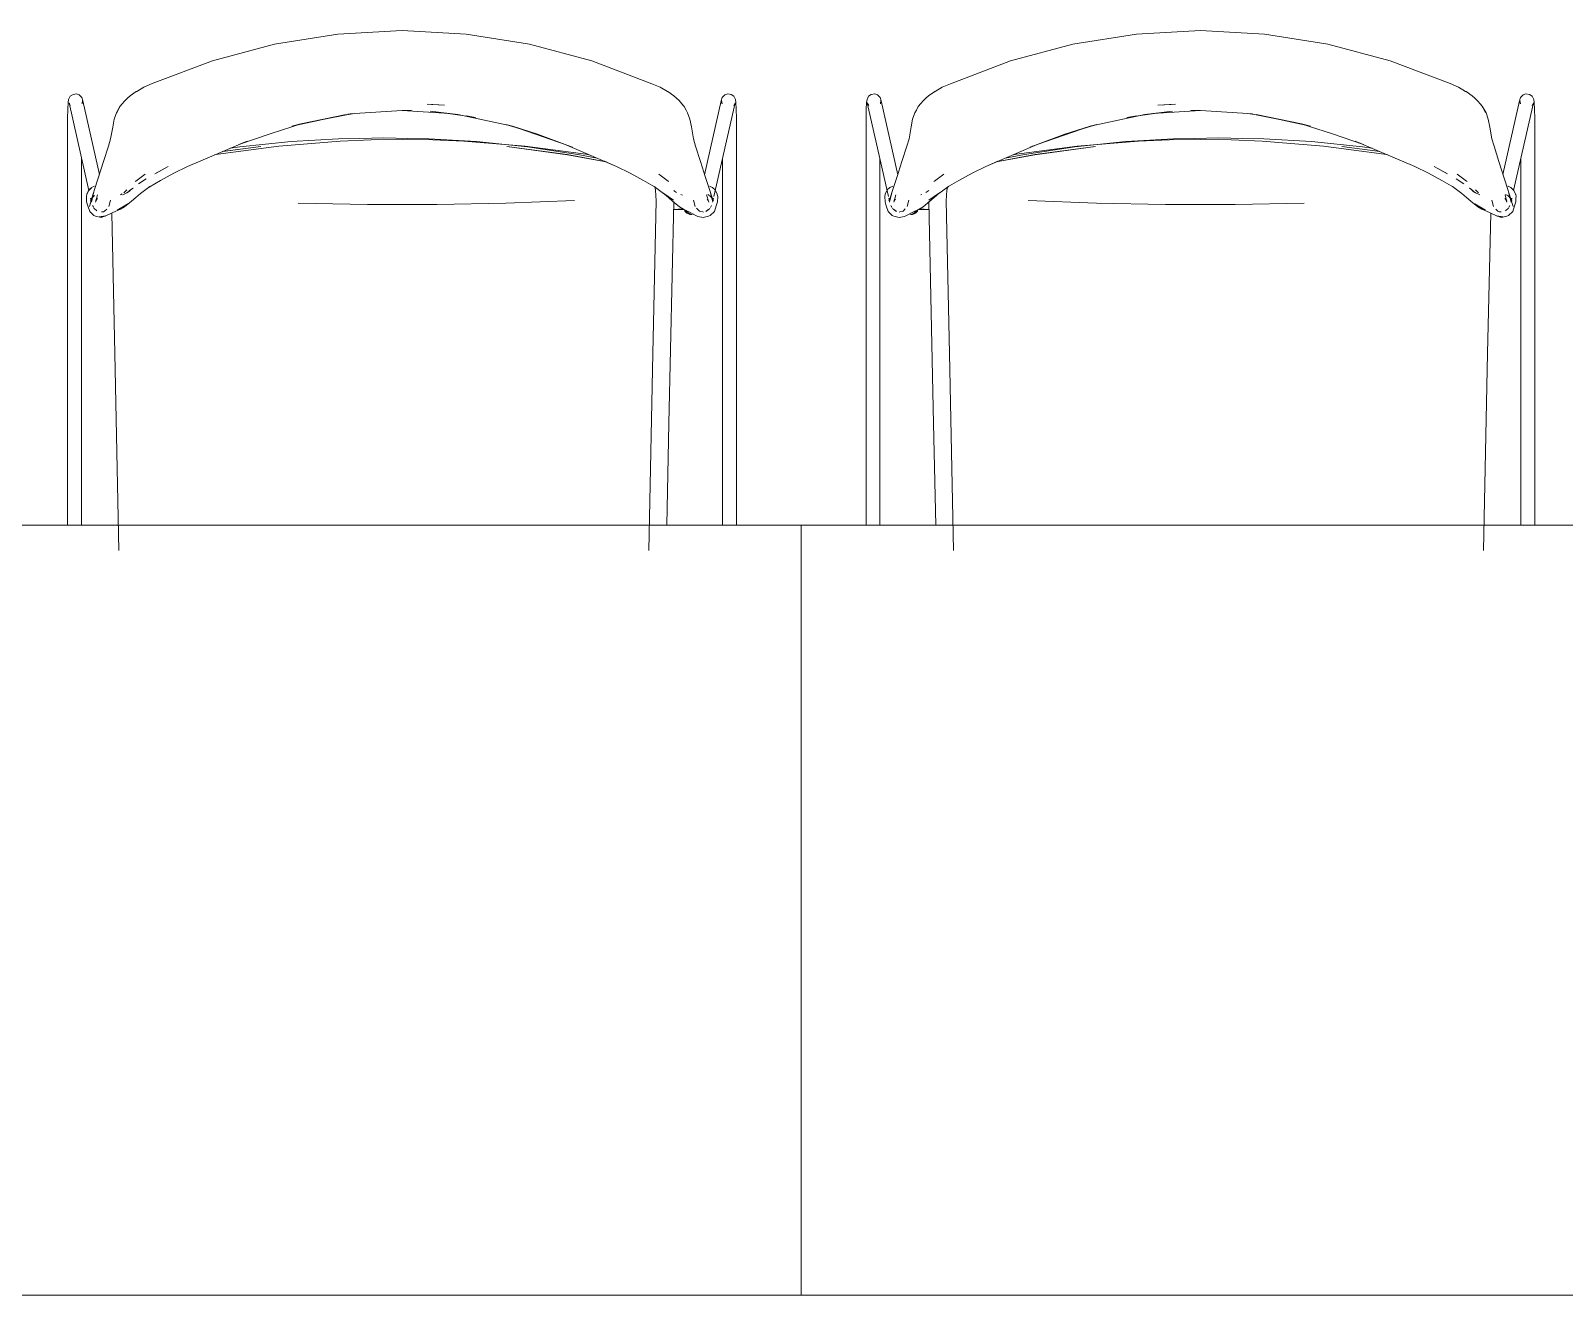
# Model space of a CAD drawing. Header units: millimetres. Extents: x 155920 to 295199, y -4084 to 97293.
# Drawn here: x 228913 to 230108, y 23050 to 24035 of the extents above; entities that cross this region are included whole.
import ezdxf

# ---------------------------------------------------------------- set-up
doc = ezdxf.new("R2010")
doc.units = ezdxf.units.MM
doc.header["$MEASUREMENT"] = 0
doc.layers.add('G-IMPT', color=8, linetype='CONTINUOUS', lineweight=9)
doc.layers.add('I-FURN', color=8, linetype='CONTINUOUS', lineweight=9)

msp = doc.modelspace()

# ---------------------------------------------------------------- linework, layer by layer
at = {"layer": 'G-IMPT'}
for p, q in [((229103.2, 24024.3), (229152.6, 24032.3)), ((229202.5, 24034.9), (229152.6, 24032.3)), ((229202.5, 24034.9), (229252.4, 24032.3)), ((229301.8, 24024.3), (229252.4, 24032.3)), ((229724.9, 24024.3), (229774.3, 24032.3)), ((229824.2, 24034.9), (229774.3, 24032.3)), ((229824.2, 24034.9), (229874.1, 24032.3)), ((229923.5, 24024.3), (229874.1, 24032.3)), ((229054.8, 24011.3), (229103.2, 24024.3)), ((229301.8, 24024.3), (229350.2, 24011.3)), ((229724.9, 24024.3), (229676.4, 24011.3)), ((229971.9, 24011.3), (229923.5, 24024.3)), ((229054.8, 24011.3), (229008, 23993.7)), ((229350.2, 24011.3), (229397.1, 23993.6)), ((229676.4, 24011.3), (229629.6, 23993.6)), ((229971.9, 24011.3), (230018.6, 23993.7)), ((229008, 23993.7), (229001.5, 23990.8)), ((229397.1, 23993.6), (229403.5, 23990.8)), ((229629.6, 23993.6), (229623.2, 23990.8)), ((230018.6, 23993.7), (230025.1, 23990.8)), ((228942.9, 23981.4), (228942.6, 23979)), ((228942.9, 23981.4), (228944.1, 23983.8)), ((228944.1, 23983.8), (228946.3, 23985.3)), ((228946.3, 23985.3), (228948.9, 23985.6)), ((228951.1, 23984.9), (228948.9, 23985.6)), ((228951.1, 23984.9), (228952.9, 23983.1)), ((228953.2, 23982.8), (228952.9, 23983.1)), ((228954, 23980.3), (228953.2, 23982.8)), ((228953.3, 23978), (228953.8, 23980.5)), ((228953.4, 23978.2), (228953.8, 23980.5)), ((228966.9, 23922.9), (228954, 23980.3)), ((228986.8, 23980.5), (228986.3, 23979.9)), ((228986.8, 23980.5), (228988.7, 23982.3)), ((228990.8, 23984.1), (228988.7, 23982.3)), ((228990.8, 23984.1), (228995.6, 23987.4)), ((228995.9, 23987.6), (228995.6, 23987.4)), ((228995.9, 23987.6), (229001.5, 23990.8)), ((229403.5, 23990.8), (229409.1, 23987.6)), ((229409.4, 23987.4), (229409.1, 23987.6)), ((229409.4, 23987.4), (229414.2, 23984.1)), ((229414.2, 23984.1), (229416.3, 23982.3)), ((229418.2, 23980.5), (229416.3, 23982.3)), ((229420.4, 23978), (229418.2, 23980.5)), ((229451, 23980.3), (229438.1, 23922.7)), ((229451, 23980.3), (229451.8, 23982.8)), ((229451.7, 23978), (229451.2, 23980.5)), ((229451.6, 23978.2), (229451.2, 23980.5)), ((229453.6, 23984.6), (229451.8, 23982.8)), ((229451.8, 23982.8), (229452.1, 23983.1)), ((229453.6, 23984.6), (229453.9, 23984.9)), ((229456.1, 23985.6), (229453.9, 23984.9)), ((229456.1, 23985.6), (229458.7, 23985.3)), ((229460.9, 23983.8), (229458.7, 23985.3)), ((229462.1, 23981.4), (229460.9, 23983.8)), ((229462.4, 23979), (229462.1, 23981.4)), ((229564.2, 23979), (229564.6, 23981.4)), ((229564.6, 23981.4), (229565.8, 23983.8)), ((229565.8, 23983.8), (229567.9, 23985.3)), ((229570.6, 23985.6), (229567.9, 23985.3)), ((229570.6, 23985.6), (229572.7, 23984.9)), ((229573, 23984.6), (229572.7, 23984.9)), ((229573, 23984.6), (229574.9, 23982.8)), ((229574.9, 23982.8), (229574.6, 23983.1)), ((229575.7, 23980.3), (229574.9, 23982.8)), ((229575, 23978), (229575.4, 23980.5)), ((229575.1, 23978.2), (229575.4, 23980.5)), ((229575.7, 23980.3), (229588.6, 23922.7)), ((229606.3, 23978), (229608.5, 23980.5)), ((229608.5, 23980.5), (229610.3, 23982.3)), ((229612.4, 23984.1), (229610.3, 23982.3)), ((229617.3, 23987.4), (229612.4, 23984.1)), ((229617.3, 23987.4), (229617.6, 23987.6)), ((229623.2, 23990.8), (229617.6, 23987.6)), ((230030.7, 23987.6), (230025.1, 23990.8)), ((230030.7, 23987.6), (230031, 23987.4)), ((230035.9, 23984.1), (230031, 23987.4)), ((230035.9, 23984.1), (230038, 23982.3)), ((230039.8, 23980.5), (230038, 23982.3)), ((230039.8, 23980.5), (230040.3, 23979.9)), ((230059.8, 23922.9), (230072.6, 23980.3)), ((230072.6, 23980.3), (230073.4, 23982.8)), ((230073.4, 23978), (230072.9, 23980.5)), ((230073.2, 23978.2), (230072.9, 23980.5)), ((230073.4, 23982.8), (230073.7, 23983.1)), ((230075.6, 23984.9), (230073.7, 23983.1)), ((230075.6, 23984.9), (230077.7, 23985.6)), ((230080.4, 23985.3), (230077.7, 23985.6)), ((230082.5, 23983.8), (230080.4, 23985.3)), ((230083.7, 23981.4), (230082.5, 23983.8)), ((230083.7, 23981.4), (230084.1, 23979)), ((228942.3, 23973.8), (228942.1, 23966.6)), ((228942.6, 23979), (228942.3, 23973.8)), ((228943.2, 23978.7), (228958.5, 23910.5)), ((228943.2, 23978.7), (228944.2, 23976.6)), ((228944.2, 23976.6), (228944, 23976.8)), ((228978.3, 23965.9), (228980.1, 23970.8)), ((228983.1, 23976.1), (228980.1, 23970.8)), ((228981.3, 23973.1), (228980.1, 23970.8)), ((228980.7, 23971.8), (228980.1, 23970.8)), ((228980.7, 23971.8), (228983.1, 23976.1)), ((228982.8, 23975.7), (228981.3, 23973.1)), ((228983.1, 23976.1), (228982.8, 23975.7)), ((228983.1, 23976.1), (228984.6, 23978)), ((228984.6, 23978), (228986.3, 23979.9)), ((229116.6, 23960.5), (229159.1, 23969.7)), ((229123.7, 23962.3), (229159.1, 23969.7)), ((229159.2, 23969.3), (229123.7, 23962.3)), ((229165.5, 23970.4), (229159.2, 23969.3)), ((229165.5, 23970.3), (229160.2, 23969.8)), ((229165.5, 23970.4), (229162.1, 23970)), ((229165.5, 23970.3), (229202.5, 23972.7)), ((229202.5, 23972.7), (229239.5, 23970.4)), ((229202.5, 23972.7), (229209.9, 23972.6)), ((229202.5, 23972.7), (229209.9, 23972.6)), ((229235.6, 23976.9), (229222, 23977.6)), ((229245.9, 23969.7), (229224.3, 23972.1)), ((229224.3, 23972.1), (229234.5, 23971)), ((229225.4, 23977.5), (229235.6, 23976.9)), ((229239.5, 23970.4), (229234.5, 23971)), ((229245.9, 23969.7), (229234.5, 23971)), ((229245.6, 23969.3), (229234.5, 23971)), ((229259.7, 23967.2), (229245.6, 23969.3)), ((229245.9, 23969.7), (229288.4, 23960.5)), ((229259.7, 23967.2), (229252.5, 23968.5)), ((229421.9, 23976.1), (229420.4, 23978)), ((229421.9, 23976.1), (229422.2, 23975.7)), ((229422.2, 23975.7), (229423.7, 23973.1)), ((229424.9, 23970.8), (229423.7, 23973.1)), ((229424.9, 23970.8), (229426.7, 23965.9)), ((229445.4, 23905.8), (229461.8, 23978.7)), ((229461.8, 23978.7), (229460.8, 23976.6)), ((229461, 23976.8), (229460.8, 23976.6)), ((229462.7, 23973.8), (229462.4, 23979)), ((229462.9, 23966.6), (229462.7, 23973.8)), ((229563.8, 23966.6), (229564, 23973.8)), ((229564, 23973.8), (229564.2, 23979)), ((229581.3, 23905.8), (229564.8, 23978.7)), ((229564.8, 23978.7), (229565.9, 23976.6)), ((229565.7, 23976.8), (229565.9, 23976.6)), ((229601.8, 23970.8), (229600, 23965.9)), ((229601.8, 23970.8), (229603, 23973.1)), ((229604.5, 23975.7), (229603, 23973.1)), ((229604.7, 23976.1), (229604.5, 23975.7)), ((229604.7, 23976.1), (229606.3, 23978)), ((229780.8, 23969.7), (229738.3, 23960.5)), ((229767, 23967.2), (229781.1, 23969.3)), ((229767, 23967.2), (229774.8, 23968.6)), ((229780.8, 23969.7), (229802.4, 23972.1)), ((229780.8, 23969.7), (229792.1, 23971)), ((229781.1, 23969.3), (229792.1, 23971)), ((229824.2, 23972.7), (229787.2, 23970.4)), ((229787.2, 23970.4), (229792.1, 23971)), ((229791.1, 23976.9), (229804.7, 23977.6)), ((229801.3, 23977.5), (229791.1, 23976.9)), ((229802.4, 23972.1), (229792.1, 23971)), ((229824.2, 23972.7), (229816.7, 23972.6)), ((229824.2, 23972.7), (229816.7, 23972.6)), ((229861.1, 23970.3), (229824.2, 23972.7)), ((229861.1, 23970.4), (229867.5, 23969.3)), ((229861.1, 23970.4), (229864.6, 23970)), ((229861.1, 23970.3), (229865.3, 23969.9)), ((229910, 23960.5), (229867.5, 23969.7)), ((229903, 23962.3), (229867.5, 23969.7)), ((229867.5, 23969.3), (229903, 23962.3)), ((230042.1, 23978), (230040.3, 23979.9)), ((230043.6, 23976.1), (230042.1, 23978)), ((230046, 23971.8), (230043.6, 23976.1)), ((230043.6, 23976.1), (230043.8, 23975.7)), ((230043.6, 23976.1), (230046.6, 23970.8)), ((230043.8, 23975.7), (230045.4, 23973.1)), ((230045.4, 23973.1), (230046.6, 23970.8)), ((230046, 23971.8), (230046.6, 23970.8)), ((230048.3, 23965.9), (230046.6, 23970.8)), ((230083.5, 23978.7), (230068.1, 23910.5)), ((230083.5, 23978.7), (230082.5, 23976.6)), ((230082.5, 23976.6), (230082.7, 23976.8)), ((230084.1, 23979), (230084.4, 23973.8)), ((230084.4, 23973.8), (230084.5, 23966.6)), ((228942.1, 23960.3), (228942.1, 23966.6)), ((228942.1, 23649.8), (228942.1, 23960.3)), ((228975.6, 23950.6), (228977.2, 23959.8)), ((228977.2, 23959.8), (228978.3, 23965.9)), ((229100.5, 23954.9), (229116.7, 23960.1)), ((229116.6, 23960.5), (229123.7, 23962.3)), ((229123.7, 23962.3), (229116.7, 23960.1)), ((229288.4, 23960.5), (229283.2, 23961.8)), ((229283.2, 23961.8), (229288.4, 23960.3)), ((229329.6, 23946.3), (229288.4, 23960.5)), ((229288.4, 23960.5), (229308.1, 23954.3)), ((229308.1, 23954.3), (229288.4, 23960.3)), ((229427.8, 23959.9), (229426.7, 23965.9)), ((229427.8, 23959.9), (229429.4, 23950.6)), ((229462.9, 23966.6), (229462.9, 23960.3)), ((229462.9, 23649.8), (229462.9, 23960.3)), ((229563.8, 23966.6), (229563.8, 23960.3)), ((229563.8, 23649.8), (229563.8, 23960.3)), ((229598.9, 23959.9), (229597.3, 23950.6)), ((229598.9, 23959.9), (229600, 23965.9)), ((229697.1, 23946.3), (229738.3, 23960.5)), ((229738.3, 23960.5), (229718.6, 23954.3)), ((229718.6, 23954.3), (229738.3, 23960.3)), ((229738.3, 23960.5), (229743.5, 23961.8)), ((229743.5, 23961.8), (229738.3, 23960.3)), ((229910, 23960.5), (229903, 23962.3)), ((229903, 23962.3), (229910, 23960.1)), ((229926.2, 23954.9), (229910, 23960.1)), ((230049.5, 23959.8), (230048.3, 23965.9)), ((230051.1, 23950.6), (230049.5, 23959.8)), ((230084.6, 23960.3), (230084.5, 23966.6)), ((230084.6, 23649.8), (230084.6, 23960.3)), ((228973.9, 23945), (228970.1, 23933)), ((228975.6, 23950.6), (228973.9, 23945)), ((229035.5, 23929), (229081.9, 23948.9)), ((229106.6, 23945), (229059.3, 23938.6)), ((229062.8, 23940.8), (229092.5, 23944.8)), ((229062.9, 23940.8), (229092.5, 23944.8)), ((229068.7, 23943.3), (229076.3, 23944.4)), ((229100.5, 23954.9), (229075.4, 23946.3)), ((229075.4, 23946.3), (229081.9, 23948.9)), ((229116.1, 23948.5), (229076.3, 23944.4)), ((229106.6, 23945), (229154.4, 23948.8)), ((229116.1, 23948.5), (229153.1, 23950.6)), ((229169.4, 23951), (229153.1, 23950.6)), ((229154.4, 23948.8), (229178.4, 23949.8)), ((229169.4, 23951), (229188.3, 23951.4)), ((229202.5, 23950.1), (229178.4, 23949.8)), ((229207.1, 23951), (229188.3, 23951.4)), ((229226.6, 23949.8), (229202.5, 23950.1)), ((229223.4, 23950.6), (229207.1, 23951)), ((229260.5, 23948.5), (229223.4, 23950.6)), ((229250.6, 23948.8), (229226.6, 23949.8)), ((229250.6, 23948.8), (229298.4, 23945)), ((229300.2, 23944.4), (229260.5, 23948.5)), ((229331.2, 23938.4), (229284, 23944.8)), ((229284, 23944.8), (229331.3, 23938.3)), ((229298.4, 23945), (229345.7, 23938.6)), ((229339.4, 23938.5), (229300.2, 23944.4)), ((229329.6, 23946.3), (229308.1, 23954.3)), ((229329.6, 23946.3), (229308.1, 23954.3)), ((229335.3, 23944.1), (229329.6, 23946.3)), ((229335.3, 23944.1), (229329.6, 23946.3)), ((229329.6, 23946.3), (229369.6, 23929.1)), ((229429.4, 23950.6), (229431.1, 23945)), ((229434.9, 23933), (229431.1, 23945)), ((229591.7, 23933), (229595.6, 23945)), ((229597.3, 23950.6), (229595.6, 23945)), ((229697.1, 23946.3), (229657.1, 23929.1)), ((229728.2, 23945), (229680.9, 23938.6)), ((229687.3, 23938.5), (229726.4, 23944.4)), ((229691.3, 23944.1), (229697.1, 23946.3)), ((229691.3, 23944.1), (229697.1, 23946.3)), ((229742.6, 23944.8), (229695.3, 23938.3)), ((229695.5, 23938.4), (229742.6, 23944.8)), ((229697.1, 23946.3), (229718.6, 23954.3)), ((229697.1, 23946.3), (229718.6, 23954.3)), ((229726.4, 23944.4), (229766.2, 23948.5)), ((229776, 23948.8), (229728.2, 23945)), ((229766.2, 23948.5), (229803.3, 23950.6)), ((229776, 23948.8), (229800.1, 23949.8)), ((229800.1, 23949.8), (229824.2, 23950.1)), ((229803.3, 23950.6), (229819.5, 23951)), ((229819.5, 23951), (229838.4, 23951.4)), ((229824.2, 23950.1), (229848.2, 23949.8)), ((229857.2, 23951), (229838.4, 23951.4)), ((229872.3, 23948.8), (229848.2, 23949.8)), ((229857.2, 23951), (229873.5, 23950.6)), ((229920.1, 23945), (229872.3, 23948.8)), ((229910.6, 23948.5), (229873.5, 23950.6)), ((229910.6, 23948.5), (229950.3, 23944.4)), ((229920.1, 23945), (229967.4, 23938.6)), ((229926.2, 23954.9), (229951.2, 23946.3)), ((229963.8, 23940.8), (229934.2, 23944.8)), ((229963.8, 23940.8), (229934.2, 23944.8)), ((229951.2, 23946.3), (229944.8, 23948.9)), ((229991.2, 23929), (229944.8, 23948.9)), ((229958, 23943.3), (229950.3, 23944.4)), ((230051.1, 23950.6), (230052.8, 23945)), ((230052.8, 23945), (230056.6, 23933)), ((228953, 23935.2), (228953, 23649.8)), ((228970.1, 23933), (228963.3, 23911.9)), ((229059.3, 23938.6), (229056.6, 23938.1)), ((229331.2, 23938.4), (229361.4, 23932.6)), ((229361.5, 23932.6), (229331.3, 23938.3)), ((229339.4, 23938.5), (229354.5, 23935.6)), ((229345.7, 23938.6), (229348.9, 23938)), ((229360.2, 23933.2), (229369.6, 23929.1)), ((229360.2, 23933.2), (229369.5, 23929)), ((229438.8, 23920.6), (229434.9, 23933)), ((229452, 23649.8), (229452, 23935.2)), ((229574.6, 23649.8), (229574.6, 23935.2)), ((229587.8, 23920.6), (229591.7, 23933)), ((229666.5, 23933.2), (229657.1, 23929.1)), ((229666.5, 23933.2), (229657.1, 23929)), ((229695.5, 23938.4), (229665.2, 23932.6)), ((229665.2, 23932.6), (229695.3, 23938.3)), ((229687.3, 23938.5), (229672.1, 23935.6)), ((229680.9, 23938.6), (229677.7, 23938)), ((229967.4, 23938.6), (229970, 23938.1)), ((230056.6, 23933), (230063.4, 23911.9)), ((230073.7, 23935.2), (230073.7, 23649.8)), ((229002.6, 23923), (228995.3, 23917.7)), ((229010.1, 23923.5), (229020.5, 23929)), ((229010.1, 23923.5), (229011, 23924)), ((229020.5, 23929), (229011, 23924)), ((229024.9, 23923.8), (229014.4, 23918.3)), ((229035.5, 23929), (229024.9, 23923.8)), ((229380.1, 23923.8), (229369.5, 23929)), ((229380.1, 23923.8), (229390.6, 23918.3)), ((229409.7, 23917.7), (229402.4, 23923)), ((229442.7, 23908.8), (229438.8, 23920.6)), ((229584, 23908.8), (229587.8, 23920.6)), ((229617, 23917.7), (229624.3, 23923)), ((229646.5, 23923.8), (229636.1, 23918.3)), ((229646.5, 23923.8), (229657.1, 23929)), ((229991.2, 23929), (230001.8, 23923.8)), ((230001.8, 23923.8), (230012.2, 23918.3)), ((230016.6, 23923.5), (230006.2, 23929)), ((230006.2, 23929), (230015.6, 23924)), ((230016.6, 23923.5), (230015.6, 23924)), ((230024.1, 23923), (230031.4, 23917.7)), ((228957, 23907.3), (228958.7, 23910.8)), ((228957, 23907.3), (228958.5, 23910.5)), ((228958.7, 23910.8), (228957.1, 23907.6)), ((228958.5, 23910.5), (228960.6, 23912.6)), ((228960.3, 23912.3), (228958.5, 23910.5)), ((228958.7, 23910.8), (228958.5, 23910.5)), ((228960.3, 23912.3), (228958.7, 23910.8)), ((228960.8, 23912.7), (228960.6, 23912.6)), ((228960.6, 23901.3), (228962.6, 23909.4)), ((228960.7, 23903.6), (228963.3, 23911.9)), ((228963, 23913.8), (228960.8, 23912.7)), ((228962.6, 23909.4), (228962.3, 23908.2)), ((228963, 23913.8), (228963.1, 23913.8)), ((228985, 23907), (228988.7, 23908.9)), ((228988.2, 23908.6), (228985, 23907)), ((228985.8, 23908.7), (228988.2, 23910.9)), ((228988.2, 23908.6), (228990.9, 23910.4)), ((228988.2, 23908.6), (228990.3, 23910)), ((228988.2, 23908.6), (228988.7, 23908.9)), ((228990, 23910.2), (228993.1, 23912.3)), ((228992.5, 23911.9), (228990, 23910.2)), ((228990.3, 23910), (228990.9, 23910.4)), ((228992.5, 23911.9), (228993.1, 23912.3)), ((228994.8, 23917.4), (228995.3, 23917.7)), ((228997.3, 23915.5), (229003.2, 23919.5)), ((228997.3, 23915.5), (229001.3, 23918.2)), ((228998.9, 23908), (229006.2, 23913.5)), ((229003.2, 23919.5), (229001.3, 23918.2)), ((229005.5, 23912.9), (229014.4, 23918.3)), ((229005.5, 23912.9), (229006.2, 23913.5)), ((229390.6, 23918.3), (229399.5, 23912.9)), ((229406.1, 23908), (229398.8, 23913.5)), ((229398.8, 23913.5), (229399.5, 23912.9)), ((229399.3, 23913.5), (229400, 23910.6)), ((229400, 23910.6), (229400.4, 23902.3)), ((229413.9, 23902.9), (229405.6, 23908.5)), ((229409.9, 23905), (229405.6, 23908.5)), ((229410.2, 23917.4), (229409.7, 23917.7)), ((229414.1, 23910.4), (229414.7, 23910)), ((229416.3, 23908.9), (229414.7, 23910)), ((229442, 23913.8), (229441.9, 23913.8)), ((229444.2, 23912.7), (229441.9, 23913.8)), ((229441.9, 23913.8), (229444.4, 23912.6)), ((229442, 23913.8), (229444.4, 23912.6)), ((229444.3, 23903.6), (229442.4, 23909.5)), ((229444.4, 23901.3), (229442.4, 23909.5)), ((229442.7, 23908.8), (229444.4, 23901.3)), ((229444.2, 23912.7), (229444.4, 23912.6)), ((229446.3, 23910.8), (229444.4, 23912.6)), ((229446.3, 23910.8), (229446.5, 23910.5)), ((229447.9, 23907.6), (229446.5, 23910.5)), ((229578.7, 23907.6), (229580.1, 23910.5)), ((229580.3, 23910.8), (229580.1, 23910.5)), ((229580.3, 23910.8), (229582.2, 23912.6)), ((229584.7, 23913.8), (229582.2, 23912.6)), ((229584.8, 23913.8), (229582.2, 23912.6)), ((229582.4, 23912.7), (229582.2, 23912.6)), ((229582.2, 23901.3), (229584.2, 23909.5)), ((229584, 23908.8), (229582.2, 23901.3)), ((229582.4, 23912.7), (229584.8, 23913.8)), ((229582.4, 23903.6), (229584.2, 23909.5)), ((229584.7, 23913.8), (229584.8, 23913.8)), ((229610.4, 23908.9), (229612, 23910)), ((229612.6, 23910.4), (229612, 23910)), ((229612.8, 23902.9), (229621, 23908.5)), ((229616.5, 23917.4), (229617, 23917.7)), ((229616.8, 23905), (229621, 23908.5)), ((229620.5, 23908), (229627.9, 23913.5)), ((229626.7, 23910.6), (229626.3, 23902.3)), ((229627.4, 23913.5), (229626.7, 23910.6)), ((229636.1, 23918.3), (229627.1, 23912.9)), ((229627.9, 23913.5), (229627.1, 23912.9)), ((230021.2, 23912.9), (230012.2, 23918.3)), ((230027.8, 23908), (230020.4, 23913.5)), ((230021.2, 23912.9), (230020.4, 23913.5)), ((230029.4, 23915.5), (230023.4, 23919.5)), ((230023.4, 23919.5), (230025.4, 23918.2)), ((230029.4, 23915.5), (230025.4, 23918.2)), ((230031.9, 23917.4), (230031.4, 23917.7)), ((230034.2, 23911.9), (230033.6, 23912.3)), ((230036.7, 23910.2), (230033.6, 23912.3)), ((230034.2, 23911.9), (230036.7, 23910.2)), ((230038.5, 23908.6), (230035.8, 23910.4)), ((230036.3, 23910), (230035.8, 23910.4)), ((230038.5, 23908.6), (230036.3, 23910)), ((230038.5, 23908.6), (230037.9, 23908.9)), ((230041.7, 23907), (230037.9, 23908.9)), ((230040.8, 23908.7), (230038.4, 23910.9)), ((230038.5, 23908.6), (230041.7, 23907)), ((230065.9, 23903.6), (230063.4, 23911.9)), ((230063.7, 23913.8), (230063.6, 23913.8)), ((230063.7, 23913.8), (230065.9, 23912.7)), ((230066.1, 23901.3), (230064, 23909.4)), ((230064, 23909.4), (230064.4, 23908.2)), ((230065.9, 23912.7), (230066.1, 23912.6)), ((230068.2, 23910.5), (230066.1, 23912.6)), ((230066.4, 23912.3), (230068, 23910.8)), ((230066.4, 23912.3), (230068.2, 23910.5)), ((230069.7, 23907.3), (230068, 23910.8)), ((230068, 23910.8), (230069.6, 23907.6)), ((230068, 23910.8), (230068.2, 23910.5)), ((230069.7, 23907.3), (230068.2, 23910.5)), ((228957, 23907.3), (228956.7, 23905.6)), ((228956.8, 23904.4), (228956.7, 23905.6)), ((228956.9, 23901.6), (228956.8, 23904.4)), ((228957.9, 23898.4), (228956.9, 23901.6)), ((228957, 23907.3), (228957.1, 23907.6)), ((228957.9, 23898.4), (228959.3, 23894.1)), ((228959.1, 23898), (228961.5, 23905.9)), ((228959.1, 23898), (228960.7, 23903.6)), ((228959.9, 23904.3), (228960.4, 23902.4)), ((228960, 23902.7), (228961.5, 23905.9)), ((228960, 23902.7), (228961.3, 23904.8)), ((228960.6, 23901.3), (228962.3, 23908.2)), ((228961.3, 23904.8), (228963.1, 23906.5)), ((228962.3, 23897.1), (228961.6, 23898.7)), ((228961.9, 23898.4), (228962.3, 23897.1)), ((228964.9, 23894.6), (228962.6, 23896.6)), ((228963.7, 23901.4), (228965.3, 23906.9)), ((228963.7, 23901.4), (228965, 23903.8)), ((228964, 23902.7), (228965.4, 23904.1)), ((228964, 23902.7), (228965, 23903.8)), ((228965.4, 23904.1), (228964.4, 23903.2)), ((228974.1, 23898), (228975.5, 23902.8)), ((228985.2, 23897.6), (228980.6, 23895.1)), ((228983.2, 23896.6), (228980.6, 23895.1)), ((228984.6, 23907.9), (228983.4, 23907.1)), ((228983.4, 23895.8), (228986.5, 23897.8)), ((228988.9, 23899.9), (228983.5, 23896.7)), ((228985.2, 23897.6), (228988.9, 23899.9)), ((228986.5, 23897.8), (228991.9, 23902.1)), ((228991.9, 23902.1), (228995.1, 23905)), ((228998.9, 23908), (228995.1, 23905)), ((229121.6, 23900.6), (229175.5, 23899.6)), ((229229.5, 23899.6), (229175.5, 23899.6)), ((229229.5, 23899.6), (229283.4, 23900.6)), ((229336.7, 23902.7), (229283.4, 23900.6)), ((229400.4, 23902.3), (229397.7, 23783.4)), ((229413.9, 23902.9), (229406.1, 23908)), ((229409.9, 23905), (229413.1, 23902.1)), ((229414.1, 23901.7), (229410.2, 23728.8)), ((229418.5, 23897.8), (229413.1, 23902.1)), ((229421.6, 23895.8), (229418.5, 23897.8)), ((229419.5, 23907.2), (229420.9, 23906.7)), ((229430.8, 23898), (229429.5, 23902.8)), ((229431.8, 23896.7), (229432.2, 23896.1)), ((229441.3, 23901.4), (229439.7, 23906.9)), ((229439.7, 23894.3), (229442.3, 23896.5)), ((229440, 23903.7), (229441, 23902.7)), ((229440, 23903.7), (229440.7, 23903.1)), ((229441.3, 23901.4), (229440.3, 23903.5)), ((229441, 23902.7), (229440.3, 23903.5)), ((229440.5, 23907.2), (229441.9, 23906.5)), ((229443.7, 23904.8), (229442.2, 23906.2)), ((229443.4, 23898.8), (229442.6, 23897.1)), ((229443.1, 23898.3), (229442.6, 23897.1)), ((229443.5, 23905.9), (229444.3, 23903.6)), ((229443.5, 23905.9), (229445, 23902.7)), ((229443.7, 23904.8), (229445, 23902.7)), ((229444.6, 23902.4), (229445.1, 23904.3)), ((229445.7, 23894.1), (229447.1, 23898.4)), ((229448.1, 23901.6), (229447.1, 23898.4)), ((229448, 23907.3), (229447.9, 23907.6)), ((229448, 23907.3), (229448.3, 23905.6)), ((229448.1, 23901.6), (229448.3, 23905.6)), ((229578.6, 23907.3), (229578.4, 23905.6)), ((229578.6, 23901.6), (229578.4, 23905.6)), ((229578.6, 23907.3), (229578.7, 23907.6)), ((229578.6, 23901.6), (229579.6, 23898.4)), ((229581, 23894.1), (229579.6, 23898.4)), ((229583.1, 23905.9), (229581.6, 23902.7)), ((229582.9, 23904.8), (229581.6, 23902.7)), ((229582, 23902.4), (229581.6, 23904.3)), ((229583.1, 23905.9), (229582.4, 23903.6)), ((229583.2, 23898.8), (229584, 23897.1)), ((229583.6, 23898.3), (229584, 23897.1)), ((229587, 23894.3), (229584.3, 23896.5)), ((229585.4, 23901.4), (229587, 23906.9)), ((229585.4, 23901.4), (229586.4, 23903.5)), ((229586.7, 23903.7), (229585.6, 23902.7)), ((229585.6, 23902.7), (229586.4, 23903.5)), ((229586.7, 23903.7), (229586, 23903.1)), ((229595.8, 23898), (229597.1, 23902.8)), ((229605.1, 23895.8), (229608.2, 23897.8)), ((229607.2, 23907.2), (229606.6, 23907)), ((229608.2, 23897.8), (229613.6, 23902.1)), ((229612.6, 23901.7), (229616.4, 23728.8)), ((229612.8, 23902.9), (229620.5, 23908)), ((229616.8, 23905), (229613.6, 23902.1)), ((229626.3, 23902.3), (229628.9, 23783.4)), ((229690, 23902.7), (229743.2, 23900.6)), ((229797.1, 23899.6), (229743.2, 23900.6)), ((229797.1, 23899.6), (229851.2, 23899.6)), ((229905.1, 23900.6), (229851.2, 23899.6)), ((230027.8, 23908), (230031.5, 23905)), ((230034.7, 23902.1), (230031.5, 23905)), ((230040.2, 23897.8), (230034.7, 23902.1)), ((230041.4, 23897.6), (230037.8, 23899.9)), ((230037.8, 23899.9), (230046.1, 23895.1)), ((230043.3, 23895.8), (230040.2, 23897.8)), ((230041.4, 23897.6), (230046.1, 23895.1)), ((230052.5, 23898), (230051.2, 23902.8)), ((230062.7, 23902.7), (230061.2, 23904.1)), ((230061.2, 23904.1), (230062.3, 23903.2)), ((230062.9, 23901.4), (230061.4, 23906.9)), ((230061.7, 23907.4), (230063.6, 23906.5)), ((230062.7, 23902.7), (230061.7, 23903.8)), ((230062.9, 23901.4), (230061.7, 23903.8)), ((230061.8, 23894.6), (230064.1, 23896.6)), ((230065.4, 23904.8), (230063.6, 23906.5)), ((230064.3, 23897.1), (230065.1, 23898.7)), ((230064.8, 23898.4), (230064.3, 23897.1)), ((230066.1, 23901.3), (230064.4, 23908.2)), ((230066.7, 23902.7), (230065.2, 23905.9)), ((230067.6, 23898), (230065.2, 23905.9)), ((230066.7, 23902.7), (230065.4, 23904.8)), ((230067.6, 23898), (230065.9, 23903.6)), ((230066.7, 23904.3), (230066.3, 23902.4)), ((230068.7, 23898.4), (230067.4, 23894.1)), ((230068.7, 23898.4), (230069.7, 23901.6)), ((230069.7, 23907.3), (230069.6, 23907.6)), ((230069.7, 23907.3), (230070, 23905.6)), ((230069.7, 23901.6), (230069.9, 23904.4)), ((230069.9, 23904.4), (230070, 23905.6)), ((228962.5, 23891), (228959.3, 23894.1)), ((228963.9, 23890.5), (228962.5, 23891)), ((228968.1, 23889.4), (228963.9, 23890.5)), ((228966.7, 23889.8), (228971.7, 23890.6)), ((228966.7, 23889.8), (228971.3, 23890.3)), ((228968.1, 23889.4), (228971.7, 23890.6)), ((228968.4, 23893.8), (228970, 23893.9)), ((228970.9, 23894.4), (228970, 23893.9)), ((228970.9, 23894.4), (228972.6, 23895.9)), ((228971.3, 23890.3), (228977.3, 23893.3)), ((228976.4, 23892.8), (228978.8, 23783.4)), ((228983.4, 23895.8), (228977.3, 23893.3)), ((229421.2, 23896), (229413.9, 23895.7)), ((229413.9, 23895.3), (229422, 23895.6)), ((229421.2, 23896.1), (229415, 23895.7)), ((229421.6, 23895.8), (229426.4, 23893.6)), ((229432.9, 23890.2), (229424.4, 23894.6)), ((229426.4, 23893.6), (229424.4, 23894.6)), ((229434.1, 23894.4), (229432.2, 23896.1)), ((229432.9, 23890.2), (229436.9, 23889.4)), ((229434.1, 23894.4), (229434.6, 23894.1)), ((229434.6, 23894.1), (229436.6, 23893.7)), ((229437.2, 23893.6), (229436.6, 23893.7)), ((229441.1, 23890.5), (229436.9, 23889.4)), ((229440.7, 23895.3), (229439.1, 23894.1)), ((229439.1, 23894.1), (229440.2, 23894.9)), ((229440.7, 23895.3), (229440.2, 23894.9)), ((229442.5, 23891), (229441.1, 23890.5)), ((229445.7, 23894.1), (229442.5, 23891)), ((229581, 23894.1), (229584.2, 23891)), ((229584.2, 23891), (229585.5, 23890.5)), ((229585.5, 23890.5), (229589.7, 23889.4)), ((229585.9, 23895.3), (229587.5, 23894.1)), ((229585.9, 23895.3), (229586.5, 23894.9)), ((229587.5, 23894.1), (229586.5, 23894.9)), ((229589.5, 23893.6), (229590.1, 23893.7)), ((229593.8, 23890.2), (229589.7, 23889.4)), ((229592, 23894.1), (229590.1, 23893.7)), ((229592.6, 23894.4), (229592, 23894.1)), ((229592.6, 23894.4), (229594.4, 23896.1)), ((229593.8, 23890.2), (229602.2, 23894.6)), ((229605.1, 23895.8), (229600.2, 23893.6)), ((229600.2, 23893.6), (229602.2, 23894.6)), ((229612.8, 23895.3), (229604.7, 23895.6)), ((229605.4, 23896.1), (229612.8, 23895.7)), ((229605.4, 23896), (229612.8, 23895.7)), ((230043.3, 23895.8), (230049.3, 23893.3)), ((230050.3, 23892.8), (230047.8, 23783.4)), ((230055.3, 23890.3), (230049.3, 23893.3)), ((230055.7, 23894.4), (230054.1, 23895.9)), ((230058.6, 23889.4), (230054.9, 23890.6)), ((230060, 23889.8), (230054.9, 23890.6)), ((230060, 23889.8), (230055.3, 23890.3)), ((230055.7, 23894.4), (230056.7, 23893.9)), ((230058.3, 23893.8), (230056.7, 23893.9)), ((230058.6, 23889.4), (230062.8, 23890.5)), ((230062.8, 23890.5), (230064.1, 23891)), ((230064.1, 23891), (230067.4, 23894.1)), ((228978.8, 23783.4), (228981.9, 23630)), ((229394.6, 23630), (229397.7, 23783.4)), ((229632, 23630), (229628.9, 23783.4)), ((230047.8, 23783.4), (230044.7, 23630)), ((229408.6, 23649.8), (229410.2, 23728.8)), ((229618.1, 23649.8), (229616.4, 23728.8))]:
    msp.add_line(p, q, dxfattribs=at)
at = {"layer": 'I-FURN'}
for p, q in [((229422.7, 23894.3), (229422.5, 23895.6)), ((229422.7, 23894.3), (229424.1, 23894.6)), ((229422.7, 23894.3), (229424.4, 23894.5)), ((229422.7, 23894.3), (229424.7, 23894.4)), ((229422.7, 23894.3), (229423.5, 23893.4)), ((229422.7, 23894.3), (229426.5, 23893.6)), ((229422.7, 23894.3), (229427.8, 23891.8)), ((229422.7, 23894.3), (229425.3, 23894.1)), ((229423.5, 23893.4), (229424.4, 23892.7)), ((229427.8, 23891.8), (229423.5, 23893.4)), ((229425.5, 23892.1), (229424.4, 23892.7)), ((229427.8, 23891.8), (229424.4, 23892.7)), ((229426.6, 23891.8), (229425.5, 23892.1)), ((229427.8, 23891.8), (229425.5, 23892.1)), ((229427.8, 23891.8), (229426.6, 23891.8)), ((229429.3, 23892.3), (229427.8, 23891.8)), ((229597.3, 23892.3), (229598.9, 23891.8)), ((229604, 23894.3), (229598.9, 23891.8)), ((229598.9, 23891.8), (229603.2, 23893.4)), ((229598.9, 23891.8), (229602.2, 23892.7)), ((229598.9, 23891.8), (229601.2, 23892.1)), ((229598.9, 23891.8), (229600.1, 23891.8)), ((229600.1, 23891.8), (229601.2, 23892.1)), ((229604, 23894.3), (229600.2, 23893.6)), ((229601.2, 23892.1), (229602.2, 23892.7)), ((229604, 23894.3), (229601.4, 23894.1)), ((229604, 23894.3), (229601.9, 23894.4)), ((229603.2, 23893.4), (229602.2, 23892.7)), ((229604, 23894.3), (229602.3, 23894.5)), ((229604, 23894.3), (229602.5, 23894.6)), ((229604, 23894.3), (229603.2, 23893.4)), ((229604, 23894.3), (229604.2, 23895.6)), ((229513.3, 23649.8), (228313.2, 23649.8)), ((229513.3, 23649.8), (229513.3, 23049.8)), ((230713.4, 23649.8), (229513.3, 23649.8)), ((229513.3, 23049.8), (229513.3, 23649.8)), ((228313.2, 23049.8), (229513.3, 23049.8)), ((229513.3, 23049.8), (230713.4, 23049.8))]:
    msp.add_line(p, q, dxfattribs=at)

doc.saveas('drawing.dxf')
